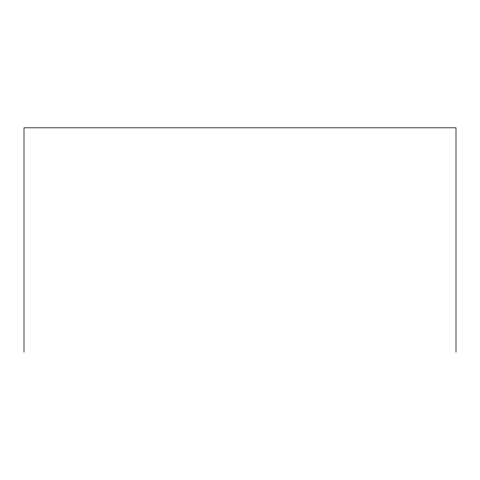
<?xml version="1.0" encoding="UTF-8"?>
<svg xmlns="http://www.w3.org/2000/svg" width="480" height="480" viewBox="0 0 480 480"><rect width="100%" height="100%" fill="white"/><g stroke="black" fill="none" stroke-linecap="round" stroke-linejoin="round"><path stroke-width="0.72" d="M456 352.17L456 127.83L24 127.83L24 352.17"/></g></svg>
